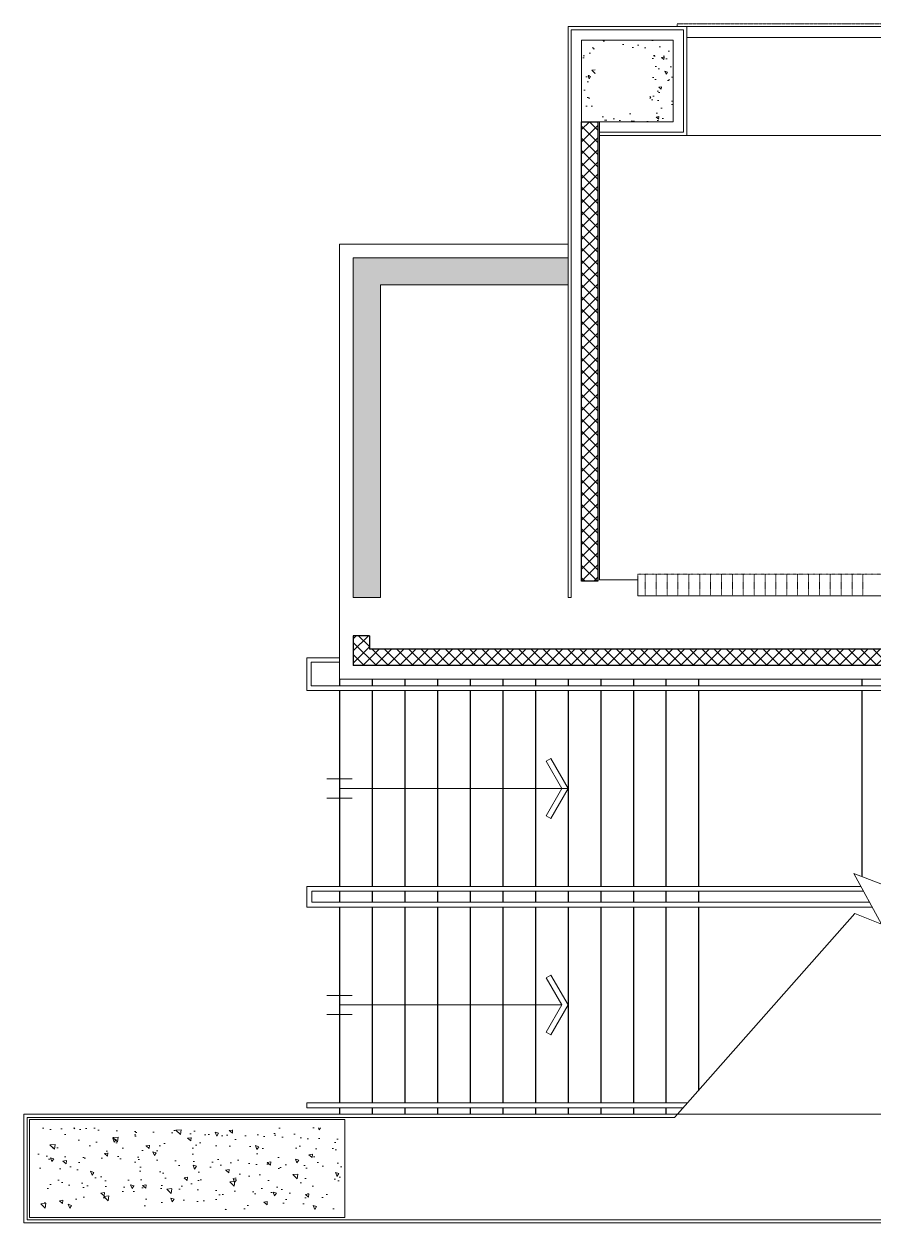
# Model space of a CAD drawing. Header units: inches. Extents: x 13084 to 220150, y 6494 to 167180.
# Drawn here: x 67615 to 75417, y 68130 to 79155 of the extents above; entities that cross this region are included whole.
import ezdxf

# ---------------------------------------------------------------- set-up
doc = ezdxf.new("R2010")
doc.units = ezdxf.units.IN
doc.header["$MEASUREMENT"] = 0
doc.linetypes.add('Ground Floor$0$HIDDEN', pattern=[0.375, 0.25, -0.125])
for name, color, linetype, lineweight in [('Ground Floor$0$A-G23-M-Stairs-Concrete', 251, 'Continuous', 25), ('Ground Floor$0$A-G23-M-Stairs-Railings', 251, 'Continuous', 15), ('Ground Floor$0$A-G250-G-Walls-Low-Level', 8, 'Continuous', 15), ('Ground Floor$0$A-G250-M-Walls-Blockwork', 7, 'Continuous', 25), ('Ground Floor$0$A-G250-M-Walls-Concrete', 7, 'Continuous', 20), ('Ground Floor$0$A-G252-H-Internal-Walls', 251, 'Continuous', 9), ('Ground Floor$0$A-G252-H-Shear-Walls', 252, 'Continuous', 9), ('Ground Floor$0$A-G312-M-Wall-Cladding-Panel', 7, 'Continuous', 9), ('Ground Floor$0$A-G312-M-Wall-Finish-Plaster', 7, 'Continuous', 15), ('Ground Floor$0$A-G322-M-Door', 251, 'Continuous', 15), ('Ground Floor$0$A-G4-M-Furniture-and-Fittings', 251, 'Continuous', 9), ('Ground Floor$0$A-Z036-G-Stair-Symbology', 251, 'Continuous', 15)]:
    doc.layers.add(name, color=color, linetype=linetype, lineweight=lineweight)
pattern_1 = [(45, (31615.24, 164129.57), (-56.1266, 56.1266), []), (135, (31615.24, 164129.57), (-56.1266, -56.1266), [])]

msp = doc.modelspace()

# ---------------------------------------------------------------- hatches: boundary and pattern name
at = {"layer": 'Ground Floor$0$A-G252-H-Internal-Walls'}
h = msp.add_hatch(dxfattribs=at)
h.set_pattern_fill('AR-CONC', color=256, scale=1.5, angle=90, style=0)
h.set_pattern_definition([(140, (31615.24, 164129.57), (23.90863, 273.277), [28.575, -314.325]), (85, (31615.24, 164129.57), (-286.585, -52.8642), [22.86, -251.46]), (190.451, (31617.23, 164152.34), (-262.675, 220.41375), [24.285, -267.135]), (136.1842, (31539.04, 164129.57), (63.0635, 406.6186), [42.8625, -471.4875]), (186.6356, (31544.3, 164163.45), (-371.1383, 356.1064), [36.4275, -400.7025]), (81.184, (31539.04, 164129.57), (-371.1377, 356.107), [34.29, -377.19]), (111, (31558.09, 164167.67), (153.3983, 227.4223), [28.575, -314.325]), (56, (31558.1, 164167.67), (-276.28195, 92.70304), [22.86, -251.46]), (161.4514, (31570.87, 164186.62), (-122.8843, 320.1247), [24.285, -267.135]), (127.5, (31615.24, 164129.57), (-126.83256, 4.6329), [0, -248.412, 0, -255.27, 0, -252.4125]), (97.5, (31615.24, 164129.57), (-150.27086, 100.2295), [0, -145.542, 0, -242.697, 0, -96.2025]), (57.5, (31615.24, 164044.61), (8.59312, 203.38589), [0, -95.25, 0, -297.18, 0, -394.335]), (47.5, (31615.24, 164006.5), (-38.13974, 222.19377), [0, -123.825, 0, -197.358, 0, -280.035])])
h.paths.add_polyline_path([(73580, 79005), (73115, 79005), (73115, 78930), (73365, 78930), (73365, 78630), (73580, 78630)])
h.paths.add_polyline_path([(73115, 79005), (72740, 79005), (72740, 78630), (72865, 78630), (72865, 78930), (73115, 78930)])
h.paths.add_polyline_path([(72865, 78630), (72740, 78630), (72740, 78379), (72865, 78379)])
h.paths.add_polyline_path([(73115, 78330), (72890, 78330), (72890, 78255), (73115, 78255)])
h.paths.add_polyline_path([(73580, 78630), (73365, 78630), (73365, 78330), (73115, 78330), (73115, 78255), (73580, 78255)])
h = msp.add_hatch(dxfattribs=at)
h.set_pattern_fill('ANSI37', color=256, scale=25, style=0)
h.set_pattern_definition(pattern_1)
h.paths.add_polyline_path([(72890, 78255), (72740, 78255), (72740, 74030), (72890, 74030)])
h = msp.add_hatch(dxfattribs=at)
h.set_pattern_fill('ANSI37', color=256, scale=25, style=0)
h.set_pattern_definition(pattern_1)
h.paths.add_polyline_path([(77240, 73255), (77240, 73405), (70790, 73405), (70790, 73530), (70640, 73530), (70640, 73255)])
h = msp.add_hatch(dxfattribs=at)
h.set_pattern_fill('AR-CONC', color=256, scale=2, angle=90, style=0)
h.set_pattern_definition([(140, (31615.24, 164129.57), (31.8782, 364.3693), [38.1, -419.1]), (85, (31615.24, 164129.57), (-382.1133, -70.4857), [30.48, -335.28]), (190.451, (31617.9, 164159.93), (-350.2334, 293.885), [32.38, -356.18]), (136.1842, (31513.64, 164129.57), (84.0847, 542.158), [57.15, -628.65]), (186.6356, (31520.65, 164174.75), (-494.851, 474.8085), [48.57, -534.27]), (81.184, (31513.64, 164129.57), (-494.8502, 474.8092), [45.72, -502.92]), (111, (31539.04, 164180.37), (204.531, 303.2298), [38.1, -419.1]), (56, (31539.04, 164180.37), (-368.3759, 123.604), [30.48, -335.28]), (161.4514, (31556.1, 164205.64), (-163.8457, 426.833), [32.38, -356.18]), (127.5, (31615.24, 164129.57), (-169.11008, 6.1772), [0, -331.216, 0, -340.36, 0, -336.55]), (97.5, (31615.24, 164129.57), (-200.36115, 133.63933), [0, -194.056, 0, -323.596, 0, -128.27]), (57.5, (31615.24, 164016.29), (11.45749, 271.18119), [0, -127, 0, -396.24, 0, -525.78]), (47.5, (31615.24, 163965.49), (-50.853, 296.25836), [0, -165.1, 0, -263.144, 0, -373.38])])
h.paths.add_polyline_path([(70565, 69005), (68115, 69005), (68115, 68255), (70565, 68255)])
h.paths.add_polyline_path([(68115, 69005), (67740, 69005), (67740, 68255), (68115, 68255)])
at = {"layer": 'Ground Floor$0$A-G252-H-Shear-Walls'}
msp.add_hatch(color=256, dxfattribs=at).paths.add_polyline_path([(72615, 76755), (72615, 77005), (70640, 77005), (70640, 73880), (70890, 73880), (70890, 76755)])

# ---------------------------------------------------------------- linework, layer by layer
at = {"layer": 'Ground Floor$0$A-G23-M-Stairs-Concrete'}
for p, q in [((70515, 73130, 0), (70515, 73070, 0)), ((70815, 73130, 0), (70815, 73070, 0)), ((71115, 73130, 0), (71115, 73070, 0)), ((71415, 73130, 0), (71415, 73070, 0)), ((71715, 73130, 0), (71715, 73070, 0)), ((72015, 73130, 0), (72015, 73070, 0)), ((72315, 73130, 0), (72315, 73070, 0)), ((72615, 73130, 0), (72615, 73070, 0)), ((72915, 73130, 0), (72915, 73070, 0)), ((73215, 73130, 0), (73215, 73070, 0)), ((73515, 73130, 0), (73515, 73070, 0)), ((73815, 73130, 0), (73815, 73070, 0)), ((75315, 73130, 0), (75315, 73070, 0)), ((70515, 73025, 0), (70515, 71225, 0)), ((70815, 73025, 0), (70815, 71225, 0)), ((71115, 73025, 0), (71115, 71225, 0)), ((71415, 73025, 0), (71415, 71225, 0)), ((71715, 73025, 0), (71715, 71225, 0)), ((72015, 73025, 0), (72015, 71225, 0)), ((72315, 73025, 0), (72315, 71225, 0)), ((72615, 73025, 0), (72615, 71225, 0)), ((72915, 73025, 0), (72915, 71225, 0)), ((73215, 73025, 0), (73215, 71225, 0)), ((73515, 73025, 0), (73515, 71225, 0)), ((73815, 73025, 0), (73815, 71225, 0)), ((75315, 73025, 0), (75315, 71315, 0)), ((70515, 71180, 0), (70515, 71080, 0)), ((70815, 71180, 0), (70815, 71080, 0)), ((71115, 71180, 0), (71115, 71080, 0)), ((71415, 71180, 0), (71415, 71080, 0)), ((71715, 71180, 0), (71715, 71080, 0)), ((72015, 71180, 0), (72015, 71080, 0)), ((72315, 71180, 0), (72315, 71080, 0)), ((72615, 71180, 0), (72615, 71080, 0)), ((72915, 71180, 0), (72915, 71080, 0)), ((73215, 71180, 0), (73215, 71080, 0)), ((73515, 71180, 0), (73515, 71080, 0)), ((73815, 71180, 0), (73815, 71080, 0)), ((70515, 71035, 0), (70515, 69235, 0)), ((70815, 71035, 0), (70815, 69235, 0)), ((71115, 71035, 0), (71115, 69235, 0)), ((71415, 71035, 0), (71415, 69235, 0)), ((71715, 71035, 0), (71715, 69235, 0)), ((72015, 71035, 0), (72015, 69235, 0)), ((72315, 71035, 0), (72315, 69235, 0)), ((72615, 71035, 0), (72615, 69235, 0)), ((72915, 71035, 0), (72915, 69235, 0)), ((73215, 71035, 0), (73215, 69235, 0)), ((73515, 71035, 0), (73515, 69235, 0)), ((73815, 71035, 0), (73815, 69351, 0)), ((72615, 70135, 0), (72615, 70135, 0)), ((70515, 69190, 0), (70515, 69130, 0)), ((70815, 69190, 0), (70815, 69130, 0)), ((71115, 69190, 0), (71115, 69130, 0)), ((71415, 69190, 0), (71415, 69130, 0)), ((71715, 69190, 0), (71715, 69130, 0)), ((72015, 69190, 0), (72015, 69130, 0)), ((72315, 69190, 0), (72315, 69130, 0)), ((72615, 69190, 0), (72615, 69130, 0)), ((72915, 69190, 0), (72915, 69130, 0)), ((73215, 69190, 0), (73215, 69130, 0)), ((73515, 69190, 0), (73515, 69130, 0))]:
    msp.add_line(p, q, dxfattribs=at)
at = {"layer": 'Ground Floor$0$A-G23-M-Stairs-Railings'}
for p, q in [((70215, 73025, 0), (70215, 73325, 0)), ((70215, 73325, 0), (70515, 73325, 0)), ((70255, 73285, 0), (70515, 73285, 0)), ((70255, 73070, 0), (70255, 73285, 0)), ((70215, 73025, 0), (77060, 73025, 0)), ((70255, 73070, 0), (77100, 73070, 0)), ((70215, 71225, 0), (75308, 71225, 0)), ((70215, 71035, 0), (70215, 71225, 0)), ((70260, 71180, 0), (75332, 71180, 0)), ((70260, 71080, 0), (70260, 71180, 0)), ((70215, 71035, 0), (75409, 71035, 0)), ((70260, 71080, 0), (75387, 71080, 0)), ((70215, 69235, 0), (73713, 69235, 0)), ((70215, 69190, 0), (70215, 69235, 0)), ((70215, 69190, 0), (73673, 69190, 0))]:
    msp.add_line(p, q, dxfattribs=at)
at = {"layer": 'Ground Floor$0$A-G250-G-Walls-Low-Level'}
for p, q in [((72615, 77130, 0), (70515, 77130, 0)), ((70515, 77130, 0), (70515, 73130, 0)), ((72615, 73130, 0), (70515, 73130, 0))]:
    msp.add_line(p, q, dxfattribs=at)
at = {"layer": 'Ground Floor$0$A-G250-M-Walls-Blockwork'}
for p, q in [((70640, 73530, 0), (70640, 73255, 0)), ((70790, 73530, 0), (70640, 73530, 0)), ((70790, 73530, 0), (70790, 73405, 0)), ((77240, 73405), (70790, 73405, 0)), ((77240, 73255, 0), (70640, 73255, 0))]:
    msp.add_line(p, q, dxfattribs=at)
msp.add_lwpolyline([(72740, 74030), (72740, 78255), (72890, 78255), (72890, 74030)], close=True, dxfattribs=at)
at = {"layer": 'Ground Floor$0$A-G250-M-Walls-Concrete'}
for p, q in [((72615, 77005, 0), (70640, 77005, 0)), ((70640, 77005, 0), (70640, 73880, 0)), ((72615, 76755, 0), (72615, 77005, 0)), ((72615, 76755, 0), (72615, 77005, 0)), ((72615, 76755, 0), (70890, 76755, 0)), ((70890, 76755, 0), (70890, 73880, 0)), ((70890, 73880, 0), (70640, 73880, 0))]:
    msp.add_line(p, q, dxfattribs=at)
at = {"layer": 'Ground Floor$0$A-G250-M-Walls-Concrete', "elevation": 0}
for points in [[(72740, 79005), (73580, 79005), (73580, 78255), (72740, 78255)], [(67665, 69080), (70565, 69080), (70565, 68180), (67665, 68180)]]:
    msp.add_lwpolyline(points, close=True, dxfattribs=at)
at = {"layer": 'Ground Floor$0$A-G312-M-Wall-Cladding-Panel'}
for p, q in [((67615, 69130, 0), (67615, 68130, 0)), ((73620, 69130, 0), (67615, 69130, 0)), ((73593, 69100, 0), (67645, 69100, 0)), ((67645, 69100, 0), (67645, 68160, 0)), ((67645, 68160, 0), (83585, 68160, 0)), ((67615, 68130, 0), (83615, 68130, 0))]:
    msp.add_line(p, q, dxfattribs=at)
at = {"layer": 'Ground Floor$0$A-G312-M-Wall-Cladding-Panel', "elevation": 0}
msp.add_lwpolyline([(72905, 78130), (73705, 78130), (73705, 79130), (72615, 79130), (72615, 73880), (72645, 73880), (72645, 79100), (73675, 79100), (73675, 78160), (72905, 78160)], close=True, dxfattribs=at)
at = {"layer": 'Ground Floor$0$A-G312-M-Wall-Finish-Plaster'}
for p, q in [((72905, 78255), (72905, 74045)), ((72905, 74045), (73255, 74045)), ((73255, 74045), (73255, 73895)), ((73255, 73895), (77615, 73895, 0)), ((77153, 73130, 0), (72615, 73130, 0)), ((73620, 69130, 0), (77240, 69130, 0))]:
    msp.add_line(p, q, dxfattribs=at)
at = {"layer": 'Ground Floor$0$A-G322-M-Door', "linetype": 'Ground Floor$0$HIDDEN', "ltscale": 0.5, "elevation": 0}
msp.add_lwpolyline([(82617, 79155), (73617, 79155), (73617, 79130), (82617, 79130)], close=True, dxfattribs=at)
at = {"layer": 'Ground Floor$0$A-G322-M-Door', "elevation": 0}
msp.add_lwpolyline([(81615, 79130), (73705, 79130), (73705, 78130), (81615, 78129)], close=True, dxfattribs=at)
at = {"layer": 'Ground Floor$0$A-G4-M-Furniture-and-Fittings'}
for p, q in [((82560, 79130, 0), (73705, 79130)), ((82560, 79030, 0), (73705, 79030)), ((82560, 78130, 0), (73705, 78130, 0))]:
    msp.add_line(p, q, dxfattribs=at)
at = {"layer": 'Ground Floor$0$A-G4-M-Furniture-and-Fittings', "linetype": 'Ground Floor$0$HIDDEN', "ltscale": 0.4}
msp.add_line((83325, 74095, 0), (73255, 74095, 0), dxfattribs=at)
at = {"layer": 'Ground Floor$0$A-G4-M-Furniture-and-Fittings', "linetype": 'Ground Floor$0$HIDDEN', "ltscale": 0.2}
for p, q in [((73255, 74045), (73255, 74095, 0)), ((73325, 74095, 0), (73325, 73895)), ((73325, 74095, 0), (73325, 73895)), ((73325, 74095, 0), (73325, 73895)), ((73325, 74095, 0), (73325, 73895)), ((73325, 74095, 0), (73325, 73895)), ((73325, 74095, 0), (73325, 73895)), ((73325, 74095, 0), (73325, 73895)), ((73325, 74095, 0), (73325, 73895)), ((73325, 74095, 0), (73325, 73895)), ((73325, 74095, 0), (73325, 73895)), ((73325, 74095, 0), (73325, 73895)), ((73325, 74095, 0), (73325, 73895)), ((73325, 74095, 0), (73325, 73895)), ((73325, 74095, 0), (73325, 73895)), ((73325, 74095, 0), (73325, 73895)), ((73325, 74095, 0), (73325, 73895)), ((73325, 74095, 0), (73325, 73895)), ((73325, 74095, 0), (73325, 73895)), ((73325, 74095, 0), (73325, 73895)), ((73325, 74095, 0), (73325, 73895)), ((73325, 74095, 0), (73325, 73895)), ((73325, 74095, 0), (73325, 73895)), ((73325, 74095, 0), (73325, 73895)), ((73325, 74095, 0), (73325, 73895)), ((73325, 74095, 0), (73325, 73895)), ((73325, 74095, 0), (73325, 73895)), ((73325, 74095, 0), (73325, 73895)), ((73325, 74095, 0), (73325, 73895)), ((73325, 74095, 0), (73325, 73895)), ((73325, 74095, 0), (73325, 73895)), ((73325, 74095, 0), (73325, 73895)), ((73325, 74095, 0), (73325, 73895)), ((73325, 74095, 0), (73325, 73895)), ((73325, 74095, 0), (73325, 73895)), ((73325, 74095, 0), (73325, 73895)), ((73325, 74095, 0), (73325, 73895)), ((73325, 74095, 0), (73325, 73895)), ((73325, 74095, 0), (73325, 73895)), ((73325, 74095, 0), (73325, 73895)), ((73325, 74095, 0), (73325, 73895)), ((73325, 74095, 0), (73325, 73895)), ((73325, 74095, 0), (73325, 73895)), ((73325, 74095, 0), (73325, 73895)), ((73325, 74095, 0), (73325, 73895)), ((73325, 74095, 0), (73325, 73895)), ((73325, 74095, 0), (73325, 73895)), ((73325, 74095, 0), (73325, 73895)), ((73325, 74095, 0), (73325, 73895)), ((73325, 74095, 0), (73325, 73895)), ((73325, 74095, 0), (73325, 73895)), ((73425, 74095, 0), (73425, 73895)), ((73525, 74095, 0), (73525, 73895)), ((73525, 74095, 0), (73525, 73895)), ((73525, 74095, 0), (73525, 73895)), ((73525, 74095, 0), (73525, 73895)), ((73525, 74095, 0), (73525, 73895)), ((73525, 74095, 0), (73525, 73895)), ((73525, 74095, 0), (73525, 73895)), ((73525, 74095, 0), (73525, 73895)), ((73525, 74095, 0), (73525, 73895)), ((73525, 74095, 0), (73525, 73895)), ((73525, 74095, 0), (73525, 73895)), ((73525, 74095, 0), (73525, 73895)), ((73525, 74095, 0), (73525, 73895)), ((73525, 74095, 0), (73525, 73895)), ((73525, 74095, 0), (73525, 73895)), ((73525, 74095, 0), (73525, 73895)), ((73525, 74095, 0), (73525, 73895)), ((73525, 74095, 0), (73525, 73895)), ((73525, 74095, 0), (73525, 73895)), ((73525, 74095, 0), (73525, 73895)), ((73525, 74095, 0), (73525, 73895)), ((73525, 74095, 0), (73525, 73895)), ((73525, 74095, 0), (73525, 73895)), ((73525, 74095, 0), (73525, 73895)), ((73525, 74095, 0), (73525, 73895)), ((73525, 74095, 0), (73525, 73895)), ((73525, 74095, 0), (73525, 73895)), ((73525, 74095, 0), (73525, 73895)), ((73525, 74095, 0), (73525, 73895)), ((73525, 74095, 0), (73525, 73895)), ((73525, 74095, 0), (73525, 73895)), ((73525, 74095, 0), (73525, 73895)), ((73525, 74095, 0), (73525, 73895)), ((73525, 74095, 0), (73525, 73895)), ((73525, 74095, 0), (73525, 73895)), ((73525, 74095, 0), (73525, 73895)), ((73525, 74095, 0), (73525, 73895)), ((73525, 74095, 0), (73525, 73895)), ((73525, 74095, 0), (73525, 73895)), ((73525, 74095, 0), (73525, 73895)), ((73525, 74095, 0), (73525, 73895)), ((73525, 74095, 0), (73525, 73895)), ((73525, 74095, 0), (73525, 73895)), ((73525, 74095, 0), (73525, 73895)), ((73525, 74095, 0), (73525, 73895)), ((73525, 74095, 0), (73525, 73895)), ((73525, 74095, 0), (73525, 73895)), ((73525, 74095, 0), (73525, 73895)), ((73525, 74095, 0), (73525, 73895)), ((73525, 74095, 0), (73525, 73895)), ((73625, 74095, 0), (73625, 73895)), ((73725, 74095, 0), (73725, 73895)), ((73725, 74095, 0), (73725, 73895)), ((73725, 74095, 0), (73725, 73895)), ((73725, 74095, 0), (73725, 73895)), ((73725, 74095, 0), (73725, 73895)), ((73725, 74095, 0), (73725, 73895)), ((73725, 74095, 0), (73725, 73895)), ((73725, 74095, 0), (73725, 73895)), ((73725, 74095, 0), (73725, 73895)), ((73725, 74095, 0), (73725, 73895)), ((73725, 74095, 0), (73725, 73895)), ((73725, 74095, 0), (73725, 73895)), ((73725, 74095, 0), (73725, 73895)), ((73725, 74095, 0), (73725, 73895)), ((73725, 74095, 0), (73725, 73895)), ((73725, 74095, 0), (73725, 73895)), ((73725, 74095, 0), (73725, 73895)), ((73725, 74095, 0), (73725, 73895)), ((73725, 74095, 0), (73725, 73895)), ((73725, 74095, 0), (73725, 73895)), ((73725, 74095, 0), (73725, 73895)), ((73725, 74095, 0), (73725, 73895)), ((73725, 74095, 0), (73725, 73895)), ((73725, 74095, 0), (73725, 73895)), ((73725, 74095, 0), (73725, 73895)), ((73725, 74095, 0), (73725, 73895)), ((73725, 74095, 0), (73725, 73895)), ((73725, 74095, 0), (73725, 73895)), ((73725, 74095, 0), (73725, 73895)), ((73725, 74095, 0), (73725, 73895)), ((73725, 74095, 0), (73725, 73895)), ((73725, 74095, 0), (73725, 73895)), ((73725, 74095, 0), (73725, 73895)), ((73725, 74095, 0), (73725, 73895)), ((73725, 74095, 0), (73725, 73895)), ((73725, 74095, 0), (73725, 73895)), ((73725, 74095, 0), (73725, 73895)), ((73725, 74095, 0), (73725, 73895)), ((73725, 74095, 0), (73725, 73895)), ((73725, 74095, 0), (73725, 73895)), ((73725, 74095, 0), (73725, 73895)), ((73725, 74095, 0), (73725, 73895)), ((73725, 74095, 0), (73725, 73895)), ((73725, 74095, 0), (73725, 73895)), ((73725, 74095, 0), (73725, 73895)), ((73725, 74095, 0), (73725, 73895)), ((73725, 74095, 0), (73725, 73895)), ((73725, 74095, 0), (73725, 73895)), ((73725, 74095, 0), (73725, 73895)), ((73725, 74095, 0), (73725, 73895)), ((73825, 74095, 0), (73825, 73895)), ((73925, 74095, 0), (73925, 73895)), ((73925, 74095, 0), (73925, 73895)), ((73925, 74095, 0), (73925, 73895)), ((73925, 74095, 0), (73925, 73895)), ((73925, 74095, 0), (73925, 73895)), ((73925, 74095, 0), (73925, 73895)), ((73925, 74095, 0), (73925, 73895)), ((73925, 74095, 0), (73925, 73895)), ((73925, 74095, 0), (73925, 73895)), ((73925, 74095, 0), (73925, 73895)), ((73925, 74095, 0), (73925, 73895)), ((73925, 74095, 0), (73925, 73895)), ((73925, 74095, 0), (73925, 73895)), ((73925, 74095, 0), (73925, 73895)), ((73925, 74095, 0), (73925, 73895)), ((73925, 74095, 0), (73925, 73895)), ((73925, 74095, 0), (73925, 73895)), ((73925, 74095, 0), (73925, 73895)), ((73925, 74095, 0), (73925, 73895)), ((73925, 74095, 0), (73925, 73895)), ((73925, 74095, 0), (73925, 73895)), ((73925, 74095, 0), (73925, 73895)), ((73925, 74095, 0), (73925, 73895)), ((73925, 74095, 0), (73925, 73895)), ((73925, 74095, 0), (73925, 73895)), ((73925, 74095, 0), (73925, 73895)), ((73925, 74095, 0), (73925, 73895)), ((73925, 74095, 0), (73925, 73895)), ((73925, 74095, 0), (73925, 73895)), ((73925, 74095, 0), (73925, 73895)), ((73925, 74095, 0), (73925, 73895)), ((73925, 74095, 0), (73925, 73895)), ((73925, 74095, 0), (73925, 73895)), ((73925, 74095, 0), (73925, 73895)), ((73925, 74095, 0), (73925, 73895)), ((73925, 74095, 0), (73925, 73895)), ((73925, 74095, 0), (73925, 73895)), ((73925, 74095, 0), (73925, 73895)), ((73925, 74095, 0), (73925, 73895)), ((73925, 74095, 0), (73925, 73895)), ((73925, 74095, 0), (73925, 73895)), ((73925, 74095, 0), (73925, 73895)), ((73925, 74095, 0), (73925, 73895)), ((73925, 74095, 0), (73925, 73895)), ((73925, 74095, 0), (73925, 73895)), ((73925, 74095, 0), (73925, 73895)), ((73925, 74095, 0), (73925, 73895)), ((73925, 74095, 0), (73925, 73895)), ((73925, 74095, 0), (73925, 73895)), ((73925, 74095, 0), (73925, 73895)), ((74025, 74095, 0), (74025, 73895)), ((74125, 74095, 0), (74125, 73895)), ((74125, 74095, 0), (74125, 73895)), ((74125, 74095, 0), (74125, 73895)), ((74125, 74095, 0), (74125, 73895)), ((74125, 74095, 0), (74125, 73895)), ((74125, 74095, 0), (74125, 73895)), ((74125, 74095, 0), (74125, 73895)), ((74125, 74095, 0), (74125, 73895)), ((74125, 74095, 0), (74125, 73895)), ((74125, 74095, 0), (74125, 73895)), ((74125, 74095, 0), (74125, 73895)), ((74125, 74095, 0), (74125, 73895)), ((74125, 74095, 0), (74125, 73895)), ((74125, 74095, 0), (74125, 73895)), ((74125, 74095, 0), (74125, 73895)), ((74125, 74095, 0), (74125, 73895)), ((74125, 74095, 0), (74125, 73895)), ((74125, 74095, 0), (74125, 73895)), ((74125, 74095, 0), (74125, 73895)), ((74125, 74095, 0), (74125, 73895)), ((74125, 74095, 0), (74125, 73895)), ((74125, 74095, 0), (74125, 73895)), ((74125, 74095, 0), (74125, 73895)), ((74125, 74095, 0), (74125, 73895)), ((74125, 74095, 0), (74125, 73895)), ((74125, 74095, 0), (74125, 73895)), ((74125, 74095, 0), (74125, 73895)), ((74125, 74095, 0), (74125, 73895)), ((74125, 74095, 0), (74125, 73895)), ((74125, 74095, 0), (74125, 73895)), ((74125, 74095, 0), (74125, 73895)), ((74125, 74095, 0), (74125, 73895)), ((74125, 74095, 0), (74125, 73895)), ((74125, 74095, 0), (74125, 73895)), ((74125, 74095, 0), (74125, 73895)), ((74125, 74095, 0), (74125, 73895)), ((74125, 74095, 0), (74125, 73895)), ((74125, 74095, 0), (74125, 73895)), ((74125, 74095, 0), (74125, 73895)), ((74125, 74095, 0), (74125, 73895)), ((74125, 74095, 0), (74125, 73895)), ((74125, 74095, 0), (74125, 73895)), ((74125, 74095, 0), (74125, 73895)), ((74125, 74095, 0), (74125, 73895)), ((74125, 74095, 0), (74125, 73895)), ((74125, 74095, 0), (74125, 73895)), ((74125, 74095, 0), (74125, 73895)), ((74125, 74095, 0), (74125, 73895)), ((74125, 74095, 0), (74125, 73895)), ((74125, 74095, 0), (74125, 73895)), ((74225, 74095, 0), (74225, 73895)), ((74325, 74095, 0), (74325, 73895)), ((74325, 74095, 0), (74325, 73895)), ((74325, 74095, 0), (74325, 73895)), ((74325, 74095, 0), (74325, 73895)), ((74325, 74095, 0), (74325, 73895)), ((74325, 74095, 0), (74325, 73895)), ((74325, 74095, 0), (74325, 73895)), ((74325, 74095, 0), (74325, 73895)), ((74325, 74095, 0), (74325, 73895)), ((74325, 74095, 0), (74325, 73895)), ((74325, 74095, 0), (74325, 73895)), ((74325, 74095, 0), (74325, 73895)), ((74325, 74095, 0), (74325, 73895)), ((74325, 74095, 0), (74325, 73895)), ((74325, 74095, 0), (74325, 73895)), ((74325, 74095, 0), (74325, 73895)), ((74325, 74095, 0), (74325, 73895)), ((74325, 74095, 0), (74325, 73895)), ((74325, 74095, 0), (74325, 73895)), ((74325, 74095, 0), (74325, 73895)), ((74325, 74095, 0), (74325, 73895)), ((74325, 74095, 0), (74325, 73895)), ((74325, 74095, 0), (74325, 73895)), ((74325, 74095, 0), (74325, 73895)), ((74325, 74095, 0), (74325, 73895)), ((74325, 74095, 0), (74325, 73895)), ((74325, 74095, 0), (74325, 73895)), ((74325, 74095, 0), (74325, 73895)), ((74325, 74095, 0), (74325, 73895)), ((74325, 74095, 0), (74325, 73895)), ((74325, 74095, 0), (74325, 73895)), ((74325, 74095, 0), (74325, 73895)), ((74325, 74095, 0), (74325, 73895)), ((74325, 74095, 0), (74325, 73895)), ((74325, 74095, 0), (74325, 73895)), ((74325, 74095, 0), (74325, 73895)), ((74325, 74095, 0), (74325, 73895)), ((74325, 74095, 0), (74325, 73895)), ((74325, 74095, 0), (74325, 73895)), ((74325, 74095, 0), (74325, 73895)), ((74325, 74095, 0), (74325, 73895)), ((74325, 74095, 0), (74325, 73895)), ((74325, 74095, 0), (74325, 73895)), ((74325, 74095, 0), (74325, 73895)), ((74325, 74095, 0), (74325, 73895)), ((74325, 74095, 0), (74325, 73895)), ((74325, 74095, 0), (74325, 73895)), ((74325, 74095, 0), (74325, 73895)), ((74325, 74095, 0), (74325, 73895)), ((74325, 74095, 0), (74325, 73895)), ((74425, 74095, 0), (74425, 73895)), ((74525, 74095, 0), (74525, 73895)), ((74525, 74095, 0), (74525, 73895)), ((74525, 74095, 0), (74525, 73895)), ((74525, 74095, 0), (74525, 73895)), ((74525, 74095, 0), (74525, 73895)), ((74525, 74095, 0), (74525, 73895)), ((74525, 74095, 0), (74525, 73895)), ((74525, 74095, 0), (74525, 73895)), ((74525, 74095, 0), (74525, 73895)), ((74525, 74095, 0), (74525, 73895)), ((74525, 74095, 0), (74525, 73895)), ((74525, 74095, 0), (74525, 73895)), ((74525, 74095, 0), (74525, 73895)), ((74525, 74095, 0), (74525, 73895)), ((74525, 74095, 0), (74525, 73895)), ((74525, 74095, 0), (74525, 73895)), ((74525, 74095, 0), (74525, 73895)), ((74525, 74095, 0), (74525, 73895)), ((74525, 74095, 0), (74525, 73895)), ((74525, 74095, 0), (74525, 73895)), ((74525, 74095, 0), (74525, 73895)), ((74525, 74095, 0), (74525, 73895)), ((74525, 74095, 0), (74525, 73895)), ((74525, 74095, 0), (74525, 73895)), ((74525, 74095, 0), (74525, 73895)), ((74525, 74095, 0), (74525, 73895)), ((74525, 74095, 0), (74525, 73895)), ((74525, 74095, 0), (74525, 73895)), ((74525, 74095, 0), (74525, 73895)), ((74525, 74095, 0), (74525, 73895)), ((74525, 74095, 0), (74525, 73895)), ((74525, 74095, 0), (74525, 73895)), ((74525, 74095, 0), (74525, 73895)), ((74525, 74095, 0), (74525, 73895)), ((74525, 74095, 0), (74525, 73895)), ((74525, 74095, 0), (74525, 73895)), ((74525, 74095, 0), (74525, 73895)), ((74525, 74095, 0), (74525, 73895)), ((74525, 74095, 0), (74525, 73895)), ((74525, 74095, 0), (74525, 73895)), ((74525, 74095, 0), (74525, 73895)), ((74525, 74095, 0), (74525, 73895)), ((74525, 74095, 0), (74525, 73895)), ((74525, 74095, 0), (74525, 73895)), ((74525, 74095, 0), (74525, 73895)), ((74525, 74095, 0), (74525, 73895)), ((74525, 74095, 0), (74525, 73895)), ((74525, 74095, 0), (74525, 73895)), ((74525, 74095, 0), (74525, 73895)), ((74525, 74095, 0), (74525, 73895)), ((74625, 74095, 0), (74625, 73895)), ((74725, 74095, 0), (74725, 73895)), ((74725, 74095, 0), (74725, 73895)), ((74725, 74095, 0), (74725, 73895)), ((74725, 74095, 0), (74725, 73895)), ((74725, 74095, 0), (74725, 73895)), ((74725, 74095, 0), (74725, 73895)), ((74725, 74095, 0), (74725, 73895)), ((74725, 74095, 0), (74725, 73895)), ((74725, 74095, 0), (74725, 73895)), ((74725, 74095, 0), (74725, 73895)), ((74725, 74095, 0), (74725, 73895)), ((74725, 74095, 0), (74725, 73895)), ((74725, 74095, 0), (74725, 73895)), ((74725, 74095, 0), (74725, 73895)), ((74725, 74095, 0), (74725, 73895)), ((74725, 74095, 0), (74725, 73895)), ((74725, 74095, 0), (74725, 73895)), ((74725, 74095, 0), (74725, 73895)), ((74725, 74095, 0), (74725, 73895)), ((74725, 74095, 0), (74725, 73895)), ((74725, 74095, 0), (74725, 73895)), ((74725, 74095, 0), (74725, 73895)), ((74725, 74095, 0), (74725, 73895)), ((74725, 74095, 0), (74725, 73895)), ((74725, 74095, 0), (74725, 73895)), ((74725, 74095, 0), (74725, 73895)), ((74725, 74095, 0), (74725, 73895)), ((74725, 74095, 0), (74725, 73895)), ((74725, 74095, 0), (74725, 73895)), ((74725, 74095, 0), (74725, 73895)), ((74725, 74095, 0), (74725, 73895)), ((74725, 74095, 0), (74725, 73895)), ((74725, 74095, 0), (74725, 73895)), ((74725, 74095, 0), (74725, 73895)), ((74725, 74095, 0), (74725, 73895)), ((74725, 74095, 0), (74725, 73895)), ((74725, 74095, 0), (74725, 73895)), ((74725, 74095, 0), (74725, 73895)), ((74725, 74095, 0), (74725, 73895)), ((74725, 74095, 0), (74725, 73895)), ((74725, 74095, 0), (74725, 73895)), ((74725, 74095, 0), (74725, 73895)), ((74725, 74095, 0), (74725, 73895)), ((74725, 74095, 0), (74725, 73895)), ((74725, 74095, 0), (74725, 73895)), ((74725, 74095, 0), (74725, 73895)), ((74725, 74095, 0), (74725, 73895)), ((74725, 74095, 0), (74725, 73895)), ((74725, 74095, 0), (74725, 73895)), ((74725, 74095, 0), (74725, 73895)), ((74825, 74095, 0), (74825, 73895)), ((74925, 74095, 0), (74925, 73895)), ((74925, 74095, 0), (74925, 73895)), ((74925, 74095, 0), (74925, 73895)), ((74925, 74095, 0), (74925, 73895)), ((74925, 74095, 0), (74925, 73895)), ((74925, 74095, 0), (74925, 73895)), ((74925, 74095, 0), (74925, 73895)), ((74925, 74095, 0), (74925, 73895)), ((74925, 74095, 0), (74925, 73895)), ((74925, 74095, 0), (74925, 73895)), ((74925, 74095, 0), (74925, 73895)), ((74925, 74095, 0), (74925, 73895)), ((74925, 74095, 0), (74925, 73895)), ((74925, 74095, 0), (74925, 73895)), ((74925, 74095, 0), (74925, 73895)), ((74925, 74095, 0), (74925, 73895)), ((74925, 74095, 0), (74925, 73895)), ((74925, 74095, 0), (74925, 73895)), ((74925, 74095, 0), (74925, 73895)), ((74925, 74095, 0), (74925, 73895)), ((74925, 74095, 0), (74925, 73895)), ((74925, 74095, 0), (74925, 73895)), ((74925, 74095, 0), (74925, 73895)), ((74925, 74095, 0), (74925, 73895)), ((74925, 74095, 0), (74925, 73895)), ((74925, 74095, 0), (74925, 73895)), ((74925, 74095, 0), (74925, 73895)), ((74925, 74095, 0), (74925, 73895)), ((74925, 74095, 0), (74925, 73895)), ((74925, 74095, 0), (74925, 73895)), ((74925, 74095, 0), (74925, 73895)), ((74925, 74095, 0), (74925, 73895)), ((74925, 74095, 0), (74925, 73895)), ((74925, 74095, 0), (74925, 73895)), ((74925, 74095, 0), (74925, 73895)), ((74925, 74095, 0), (74925, 73895)), ((74925, 74095, 0), (74925, 73895)), ((74925, 74095, 0), (74925, 73895)), ((74925, 74095, 0), (74925, 73895)), ((74925, 74095, 0), (74925, 73895)), ((74925, 74095, 0), (74925, 73895)), ((74925, 74095, 0), (74925, 73895)), ((74925, 74095, 0), (74925, 73895)), ((74925, 74095, 0), (74925, 73895)), ((74925, 74095, 0), (74925, 73895)), ((74925, 74095, 0), (74925, 73895)), ((74925, 74095, 0), (74925, 73895)), ((74925, 74095, 0), (74925, 73895)), ((74925, 74095, 0), (74925, 73895)), ((74925, 74095, 0), (74925, 73895)), ((75025, 74095, 0), (75025, 73895)), ((75125, 74095, 0), (75125, 73895)), ((75125, 74095, 0), (75125, 73895)), ((75125, 74095, 0), (75125, 73895)), ((75125, 74095, 0), (75125, 73895)), ((75125, 74095, 0), (75125, 73895)), ((75125, 74095, 0), (75125, 73895)), ((75125, 74095, 0), (75125, 73895)), ((75125, 74095, 0), (75125, 73895)), ((75125, 74095, 0), (75125, 73895)), ((75125, 74095, 0), (75125, 73895)), ((75125, 74095, 0), (75125, 73895)), ((75125, 74095, 0), (75125, 73895)), ((75125, 74095, 0), (75125, 73895)), ((75125, 74095, 0), (75125, 73895)), ((75125, 74095, 0), (75125, 73895)), ((75125, 74095, 0), (75125, 73895)), ((75125, 74095, 0), (75125, 73895)), ((75125, 74095, 0), (75125, 73895)), ((75125, 74095, 0), (75125, 73895)), ((75125, 74095, 0), (75125, 73895)), ((75125, 74095, 0), (75125, 73895)), ((75125, 74095, 0), (75125, 73895)), ((75125, 74095, 0), (75125, 73895)), ((75125, 74095, 0), (75125, 73895)), ((75125, 74095, 0), (75125, 73895)), ((75125, 74095, 0), (75125, 73895)), ((75125, 74095, 0), (75125, 73895)), ((75125, 74095, 0), (75125, 73895)), ((75125, 74095, 0), (75125, 73895)), ((75125, 74095, 0), (75125, 73895)), ((75125, 74095, 0), (75125, 73895)), ((75125, 74095, 0), (75125, 73895)), ((75125, 74095, 0), (75125, 73895)), ((75125, 74095, 0), (75125, 73895)), ((75125, 74095, 0), (75125, 73895)), ((75125, 74095, 0), (75125, 73895)), ((75125, 74095, 0), (75125, 73895)), ((75125, 74095, 0), (75125, 73895)), ((75125, 74095, 0), (75125, 73895)), ((75125, 74095, 0), (75125, 73895)), ((75125, 74095, 0), (75125, 73895)), ((75125, 74095, 0), (75125, 73895)), ((75125, 74095, 0), (75125, 73895)), ((75125, 74095, 0), (75125, 73895)), ((75125, 74095, 0), (75125, 73895)), ((75125, 74095, 0), (75125, 73895)), ((75125, 74095, 0), (75125, 73895)), ((75125, 74095, 0), (75125, 73895)), ((75125, 74095, 0), (75125, 73895)), ((75125, 74095, 0), (75125, 73895)), ((75225, 74095, 0), (75225, 73895)), ((75325, 74095, 0), (75325, 73895)), ((75325, 74095, 0), (75325, 73895)), ((75325, 74095, 0), (75325, 73895)), ((75325, 74095, 0), (75325, 73895)), ((75325, 74095, 0), (75325, 73895)), ((75325, 74095, 0), (75325, 73895)), ((75325, 74095, 0), (75325, 73895)), ((75325, 74095, 0), (75325, 73895)), ((75325, 74095, 0), (75325, 73895)), ((75325, 74095, 0), (75325, 73895)), ((75325, 74095, 0), (75325, 73895)), ((75325, 74095, 0), (75325, 73895)), ((75325, 74095, 0), (75325, 73895)), ((75325, 74095, 0), (75325, 73895)), ((75325, 74095, 0), (75325, 73895)), ((75325, 74095, 0), (75325, 73895)), ((75325, 74095, 0), (75325, 73895)), ((75325, 74095, 0), (75325, 73895)), ((75325, 74095, 0), (75325, 73895)), ((75325, 74095, 0), (75325, 73895)), ((75325, 74095, 0), (75325, 73895)), ((75325, 74095, 0), (75325, 73895)), ((75325, 74095, 0), (75325, 73895)), ((75325, 74095, 0), (75325, 73895)), ((75325, 74095, 0), (75325, 73895)), ((75325, 74095, 0), (75325, 73895)), ((75325, 74095, 0), (75325, 73895)), ((75325, 74095, 0), (75325, 73895)), ((75325, 74095, 0), (75325, 73895)), ((75325, 74095, 0), (75325, 73895)), ((75325, 74095, 0), (75325, 73895)), ((75325, 74095, 0), (75325, 73895)), ((75325, 74095, 0), (75325, 73895)), ((75325, 74095, 0), (75325, 73895)), ((75325, 74095, 0), (75325, 73895)), ((75325, 74095, 0), (75325, 73895)), ((75325, 74095, 0), (75325, 73895)), ((75325, 74095, 0), (75325, 73895)), ((75325, 74095, 0), (75325, 73895)), ((75325, 74095, 0), (75325, 73895)), ((75325, 74095, 0), (75325, 73895)), ((75325, 74095, 0), (75325, 73895)), ((75325, 74095, 0), (75325, 73895)), ((75325, 74095, 0), (75325, 73895)), ((75325, 74095, 0), (75325, 73895)), ((75325, 74095, 0), (75325, 73895)), ((75325, 74095, 0), (75325, 73895)), ((75325, 74095, 0), (75325, 73895)), ((75325, 74095, 0), (75325, 73895)), ((75325, 74095, 0), (75325, 73895))]:
    msp.add_line(p, q, dxfattribs=at)
at = {"layer": 'Ground Floor$0$A-Z036-G-Stair-Symbology'}
for p, q in [((70399, 72213, 0), (70632, 72213, 0)), ((70515, 72125, 0), (72615, 72125, 0)), ((70399, 72037, 0), (70632, 72037, 0)), ((70399, 70223, 0), (70632, 70223, 0)), ((70515, 70135, 0), (72558, 70135, 0)), ((70399, 70047, 0), (70632, 70047, 0)), ((73620, 69130), (73593, 69100, 0))]:
    msp.add_line(p, q, dxfattribs=at)
at = {"layer": 'Ground Floor$0$A-Z036-G-Stair-Symbology', "elevation": 0}
for points in [[(72458, 72400), (72415, 72375), (72558, 72125), (72415, 71874), (72458, 71849), (72615, 72125), (72458, 72400)], [(72458, 70410), (72415, 70385), (72558, 70135), (72415, 69884), (72458, 69859), (72615, 70135), (72458, 70410)]]:
    msp.add_lwpolyline(points, dxfattribs=at)
at = {"layer": 'Ground Floor$0$A-Z036-G-Stair-Symbology'}
for points in [[(75490, 71247), (75242, 71344), (75496, 70877), (75249, 70974)], [(75249, 70974), (73620, 69130)]]:
    msp.add_lwpolyline(points, dxfattribs=at)

doc.saveas('drawing.dxf')
